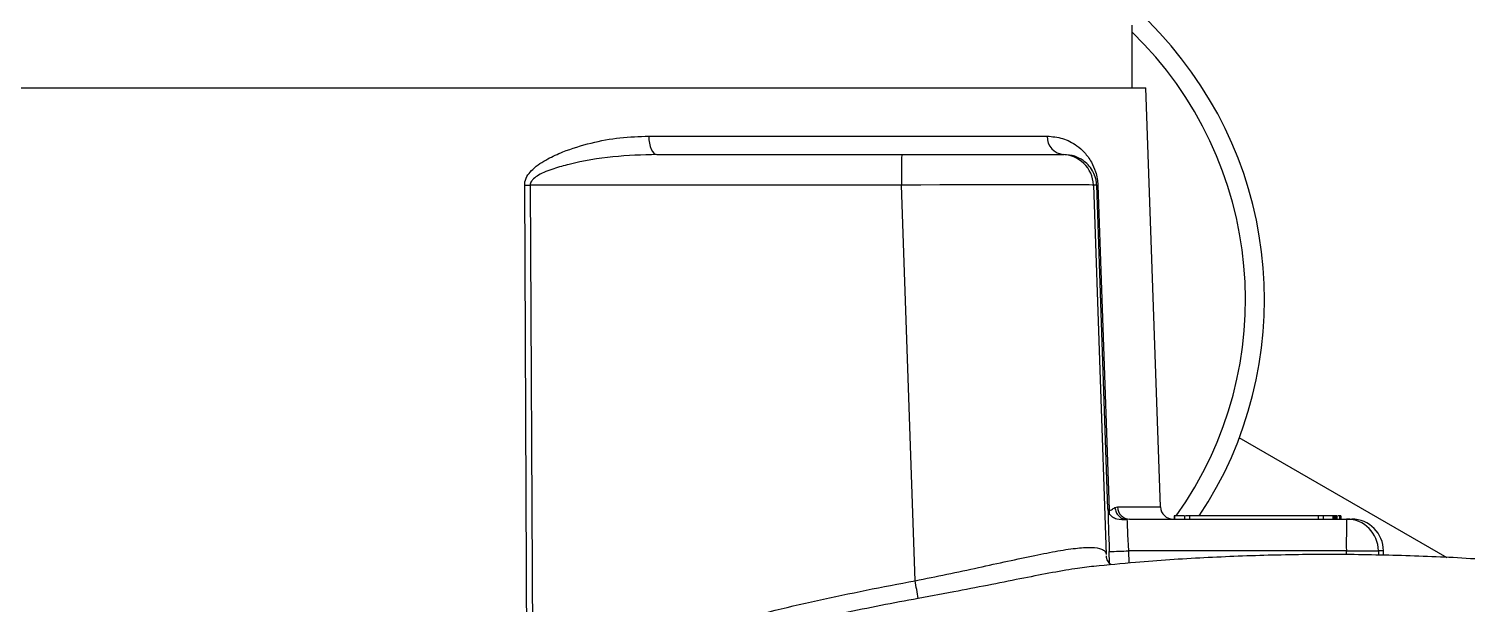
# Model space of a CAD drawing. Header units: millimetres. Extents: x 1465 to 4510, y 540 to 2694.
# Drawn here: x 3557.7 to 3784.2, y 2313.4 to 2404.2 of the extents above; entities that cross this region are included whole.
import ezdxf

# ---------------------------------------------------------------- set-up
doc = ezdxf.new("R2010")
doc.units = ezdxf.units.MM

msp = doc.modelspace()

# ---------------------------------------------------------------- linework, layer by layer
at = {"color": 7, "linetype": 'Continuous', "lineweight": 25}
for p, q in [((3731.475, 2394.832), (3731.475, 2404.702)), ((3483.102, 2394.832), (3733.628, 2394.832)), ((3735.935, 2328.784), (3733.628, 2394.832)), ((3655.333, 2387.227), (3718.069, 2387.227)), ((3656.603, 2384.332), (3695.165, 2384.332)), ((3695.165, 2384.332), (3720.38, 2384.332)), ((3720.38, 2384.332), (3720.719, 2384.332)), ((3695.119, 2379.506), (3636.654, 2379.506)), ((3636.654, 2379.506), (3637.031, 2300.853)), ((3697.276, 2317.155), (3695.119, 2379.506)), ((3725.377, 2379.506), (3727.392, 2321.263)), ((3725.881, 2379.506), (3725.377, 2379.506)), ((3727.659, 2328.499), (3725.881, 2379.506)), ((3781.068, 2320.775), (3748.341, 2339.67)), ((3728.751, 2328.67), (3729.156, 2328.784)), ((3729.156, 2328.784), (3735.935, 2328.784)), ((3731.057, 2326.854), (3730.65, 2326.773)), ((3731.057, 2326.854), (3765.247, 2326.854)), ((3738.057, 2327.354), (3738.057, 2326.854)), ((3738.153, 2327.354), (3738.057, 2327.354)), ((3738.153, 2327.354), (3738.153, 2326.854)), ((3739.688, 2327.354), (3738.153, 2327.354)), ((3739.688, 2327.354), (3739.688, 2326.854)), ((3739.705, 2327.354), (3739.688, 2327.354)), ((3739.705, 2327.354), (3739.705, 2326.854)), ((3740.511, 2327.354), (3740.511, 2326.854)), ((3760.789, 2327.354), (3740.511, 2327.354)), ((3760.789, 2327.354), (3760.789, 2326.854)), ((3761.55, 2327.354), (3761.55, 2326.854)), ((3763.086, 2327.354), (3761.55, 2327.354)), ((3763.086, 2327.354), (3763.086, 2326.854)), ((3763.209, 2327.354), (3763.086, 2327.354)), ((3763.209, 2327.354), (3763.209, 2326.854)), ((3763.287, 2327.354), (3763.209, 2327.354)), ((3763.287, 2327.354), (3763.287, 2326.854)), ((3763.369, 2327.354), (3763.287, 2327.354)), ((3763.369, 2327.354), (3763.369, 2326.854)), ((3763.385, 2327.354), (3763.369, 2327.354)), ((3763.385, 2327.354), (3763.385, 2326.854)), ((3763.491, 2327.354), (3763.385, 2327.354)), ((3763.491, 2327.354), (3763.491, 2326.854)), ((3763.567, 2327.354), (3763.491, 2327.354)), ((3763.567, 2327.354), (3763.567, 2326.854)), ((3763.687, 2327.354), (3763.567, 2327.354)), ((3763.687, 2327.354), (3763.687, 2326.854)), ((3764.141, 2327.354), (3764.141, 2326.854)), ((3764.202, 2327.354), (3764.202, 2326.854)), ((3764.321, 2327.354), (3764.202, 2327.354)), ((3764.321, 2327.354), (3764.321, 2326.854)), ((3765.247, 2326.854), (3766.05, 2326.854)), ((3727.924, 2319.924), (3727.86, 2321.75)), ((3765.201, 2321.854), (3730.886, 2321.854)), ((3730.886, 2321.854), (3730.954, 2319.921)), ((3765.201, 2321.854), (3770.247, 2321.854)), ((3765.201, 2321.259), (3765.201, 2321.854)), ((3771.05, 2321.854), (3770.247, 2321.854)), ((3770.247, 2321.854), (3770.247, 2321.159)), ((3771.05, 2321.143), (3771.05, 2321.854)), ((3703.381, 2315.388), (3697.775, 2314.346))]:
    msp.add_line(p, q, dxfattribs=at)
at = {"color": 7, "linetype": 'Continuous', "lineweight": 25, "flags": 128}
for points in [[(3655.333, 2387.227), (3655.365, 2386.657), (3655.442, 2386.112), (3655.562, 2385.611), (3655.72, 2385.174), (3655.911, 2384.816), (3656.127, 2384.55), (3656.36, 2384.387), (3656.603, 2384.332)], [(3636.174, 2300.853), (3636.145, 2306.849), (3636.028, 2330.834), (3635.789, 2379.506)], [(3726.059, 2379.506), (3726.267, 2373.51), (3727.103, 2349.525), (3727.841, 2328.317)]]:
    msp.add_lwpolyline(points, dxfattribs=at)
at = {"color": 7, "linetype": 'Continuous', "lineweight": 25}
for centre, radius, start, end in [((3690.601, 2361.46), 230, 0, 169.16329), ((3690.601, 2361.46), 210, 353.04862, 87.41373), ((3690.601, 2361.46), 61.716, 326.45296, 119.33475), ((3690.601, 2361.46), 58.716, 324.48916, 45.88125), ((3720.896, 2387.154), 2.828, 178.52133, 266.41162), ((3823.911, 2380.685), 128.798, 178.37751, 180.52437), ((3720.38, 2379.332), 5, 1.99872, 89.99883), ((3636.221, 2462.44), 82.934, 269.70105, 270.29895), ((3725.97, 2381.651), 2.147, 267.62542, 272.37458), ((3729.411, 2328.085), 1.587, 171.57287, 191.82511), ((3731.105, 2328.802), 1.949, 180.53014, 268.59074), ((3737.934, 2328.854), 2, 182, 270), ((3900.306, 2323.104), 135.111, 178.40951, 180.53004), ((3765.247, 2321.854), 5, 359.99877, 89.99877), ((3766.05, 2321.854), 5, 359.99877, 89.99877), ((3646.319, 4722.097), 2401.732, 271.945635, 272.017862), ((3357.705, 2255.389), 345.143, 9.83538, 10.30902)]:
    msp.add_arc(centre, radius, start, end, dxfattribs=at)
for centre, major_axis, ratio, start_param, end_param in [((3695.366, 2379.332), (30.012, 0.173), 0.0058617, 0.0094237, 1.579002), ((3727.935, 2321.75), (-0.279, 8), 0.0092432, 0.5664874, 1.5704735), ((3730.933, 2321.854), (-0.279, 5), 0.0092256, 0.1806299, 1.5702808)]:
    msp.add_ellipse(centre, major_axis=major_axis, ratio=ratio, start_param=start_param, end_param=end_param, dxfattribs=at)
for points, knots in [([(3635.789, 2379.506), (3635.799, 2379.674), (3635.832, 2380.246), (3636.265, 2381.14), (3637.43, 2382.453), (3639.327, 2383.667), (3642.423, 2385.055), (3646.242, 2386.237), (3650.799, 2387.078), (3653.823, 2387.177), (3655.333, 2387.227)], [0, 0, 0, 0, 0.021352, 0.0728126, 0.1233748, 0.2499525, 0.3661826, 0.5770211, 0.7888317, 1, 1, 1, 1]), ([(3718.069, 2387.227), (3718.896, 2387.156), (3720.549, 2387.012), (3722.482, 2385.987), (3723.977, 2384.718), (3724.978, 2383.37), (3725.639, 2381.92), (3725.976, 2380.615), (3726.033, 2379.847), (3726.059, 2379.506)], [0, 0, 0, 0, 0.2471586, 0.4942516, 0.6433281, 0.7917771, 0.8949186, 0.9533643, 1, 1, 1, 1]), ([(3656.603, 2384.332), (3654.293, 2384.264), (3649.676, 2384.129), (3644.227, 2383.189), (3640.32, 2382.121), (3638.415, 2381.392), (3637.284, 2380.634), (3636.879, 2380.19), (3636.686, 2379.842), (3636.664, 2379.612), (3636.654, 2379.506)], [0, 0, 0, 0, 0.3307571, 0.661265, 0.7793778, 0.9018744, 0.946098, 0.9683612, 0.9854268, 1, 1, 1, 1]), ([(3725.881, 2379.506), (3725.873, 2379.636), (3725.86, 2379.856), (3725.789, 2380.337), (3725.593, 2381.074), (3725.159, 2381.956), (3724.521, 2382.767), (3723.593, 2383.539), (3722.36, 2384.176), (3721.295, 2384.277), (3720.719, 2384.332)], [0, 0, 0, 0, 0.0195506, 0.0331429, 0.0802921, 0.1758879, 0.3265534, 0.4794068, 0.7186286, 1, 1, 1, 1]), ([(3727.858, 2327.759), (3727.765, 2328.002), (3727.67, 2328.248), (3727.659, 2328.496), (3727.659, 2328.499)], [0, 0, 0, 0, 0.988646, 1, 1, 1, 1]), ([(3727.659, 2328.499), (3727.659, 2328.498), (3727.665, 2328.435), (3727.753, 2328.376), (3727.841, 2328.317)], [0, 0, 0, 0, 0.0113379, 1, 1, 1, 1]), ([(3727.841, 2328.317), (3727.868, 2328.293), (3727.999, 2328.177), (3728.313, 2328.418), (3728.579, 2328.571), (3728.751, 2328.67)], [0, 0, 0, 0, 0.0857974, 0.4114987, 1, 1, 1, 1]), ([(3730.649, 2326.772), (3730.095, 2326.755), (3729.262, 2326.729), (3728.318, 2327.123), (3728.011, 2327.547), (3727.858, 2327.759)], [0, 0, 0, 0, 0.498626, 0.748287, 1, 1, 1, 1]), ([(3728.751, 2328.67), (3728.798, 2328.428), (3728.892, 2327.943), (3729.339, 2327.332), (3729.944, 2326.891), (3730.414, 2326.812), (3730.65, 2326.773)], [0, 0, 0, 0, 0.2500015, 0.500002, 0.7500015, 1, 1, 1, 1]), ([(3740.511, 2327.354), (3740.423, 2327.354), (3740.247, 2327.354), (3740.001, 2327.354), (3739.913, 2327.354), (3739.88, 2327.354)], [0, 0, 0, 0, 0.3795073, 0.7631607, 1, 1, 1, 1]), ([(3761.567, 2327.354), (3761.566, 2327.354), (3761.564, 2327.354), (3761.439, 2327.354), (3761.104, 2327.354), (3760.894, 2327.354), (3760.789, 2327.354)], [0, 0, 0, 0, 0.2809541, 0.5584494, 0.7790389, 1, 1, 1, 1]), ([(3764.141, 2327.354), (3764.145, 2327.354), (3764.15, 2327.354), (3763.862, 2327.354), (3763.862, 2327.354)], [0, 0, 0, 0, 0.9984051, 1, 1, 1, 1]), ([(3697.276, 2317.155), (3698.95, 2317.488), (3702.348, 2318.165), (3707.266, 2319.223), (3711.944, 2320.25), (3716.169, 2321.162), (3719.907, 2321.891), (3722.937, 2322.341), (3725.253, 2322.461), (3726.575, 2322.239), (3727.246, 2321.815), (3727.343, 2321.448), (3727.392, 2321.263)], [0, 0, 0, 0, 0.1077924, 0.2187137, 0.3264996, 0.4373987, 0.5447847, 0.6555285, 0.7589279, 0.8656708, 0.9323941, 1, 1, 1, 1]), ([(3788.326, 2320.354), (3787.588, 2320.414), (3783.238, 2320.765), (3775.263, 2321.096), (3764.418, 2321.331), (3753.586, 2321.226), (3742.783, 2320.799), (3733.398, 2320.197), (3727.629, 2319.609), (3725.439, 2319.386)], [0, 0, 0, 0, 0.0352985, 0.207858, 0.3801201, 0.5520874, 0.723762, 0.8951454, 1, 1, 1, 1]), ([(3728.177, 2319.651), (3728.176, 2319.652), (3728.073, 2319.715), (3727.711, 2320.086), (3727.435, 2320.698), (3727.424, 2320.998), (3727.421, 2321.089)], [0, 0, 0, 0, 0.0041506, 0.4089068, 0.8208559, 1, 1, 1, 1]), ([(3725.436, 2319.413), (3724.479, 2319.301), (3722.439, 2319.062), (3718.466, 2318.35), (3713.828, 2317.449), (3708.775, 2316.434), (3705.165, 2315.734), (3703.381, 2315.388)], [0, 0, 0, 0, 0.182109, 0.388188, 0.5898419, 0.7972818, 1, 1, 1, 1]), ([(3637.031, 2300.853), (3641.926, 2302.575), (3651.714, 2306.02), (3666.702, 2310.376), (3681.878, 2314.184), (3692.143, 2316.165), (3697.276, 2317.155)], [0, 0, 0, 0, 0.24906391, 0.49812915, 0.74906425, 1, 1, 1, 1]), ([(3697.775, 2314.346), (3695.808, 2313.981), (3689.908, 2312.888), (3680.125, 2310.778), (3667.194, 2307.548), (3653.101, 2303.484), (3643.047, 2299.957), (3638.014, 2298.191)], [0, 0, 0, 0, 0.0968115, 0.2904543, 0.4843107, 0.7418988, 1, 1, 1, 1])]:
    msp.add_open_spline(points, degree=3, knots=knots, dxfattribs=at)

doc.saveas('drawing.dxf')
